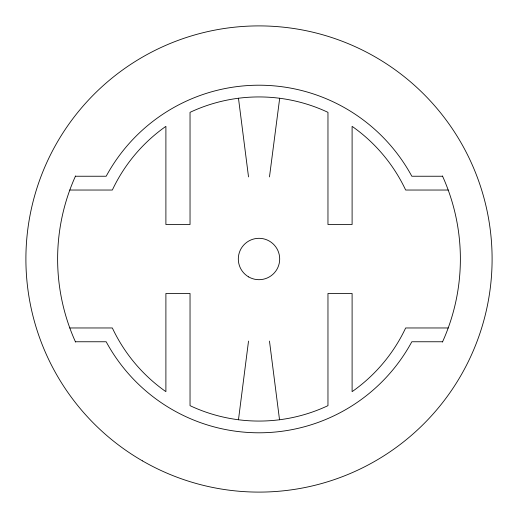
<?xml version="1.0" encoding="UTF-8"?>
<svg xmlns="http://www.w3.org/2000/svg" width="518" height="518" viewBox="0 0 518 518"><rect width="100%" height="100%" fill="white"/><g stroke="black" fill="none" stroke-linecap="round" stroke-linejoin="round"><path stroke-width="0.78" d="M238.474 419.761L248.523 341.09M269.477 176.91L279.688 98.258M75.414 176.243L106.177 176.243A173.789 173.789 0 0 1 411.823 176.243L442.586 176.243M69.8 190.035L112.341 190.035A162.069 162.069 0 0 1 165.896 126.347L165.896 224.521L190.035 224.521L190.035 112.341A162.069 162.069 0 0 1 327.965 112.341L327.965 224.521L352.104 224.521L352.104 126.347A162.069 162.069 0 0 1 405.659 190.035L448.2 190.035M69.8 327.965L112.341 327.965A162.069 162.069 0 0 0 165.896 391.653L165.896 293.479L190.035 293.479L190.035 405.659A162.069 162.069 0 0 0 327.965 405.659L327.965 293.479L352.104 293.479L352.104 391.653A162.069 162.069 0 0 0 405.659 327.965L448.2 327.965M75.414 341.757L106.177 341.757A173.789 173.789 0 0 0 411.823 341.757L442.586 341.757M238.474 98.239L248.523 176.91M269.477 341.09L279.526 419.761M442.463 175.978A201.379 201.379 0 0 1 442.463 342.035M75.537 342.035A201.379 201.379 0 0 1 75.537 175.978M142.45 460.871A233.1 233.1 0 0 0 492.1 259A233.1 233.1 0 0 0 142.45 57.129A233.1 233.1 0 0 0 142.45 460.871M248.653 276.916A20.688 20.688 0 0 0 279.688 259A20.688 20.688 0 0 0 248.653 241.084A20.688 20.688 0 0 0 248.653 276.916"/></g></svg>
